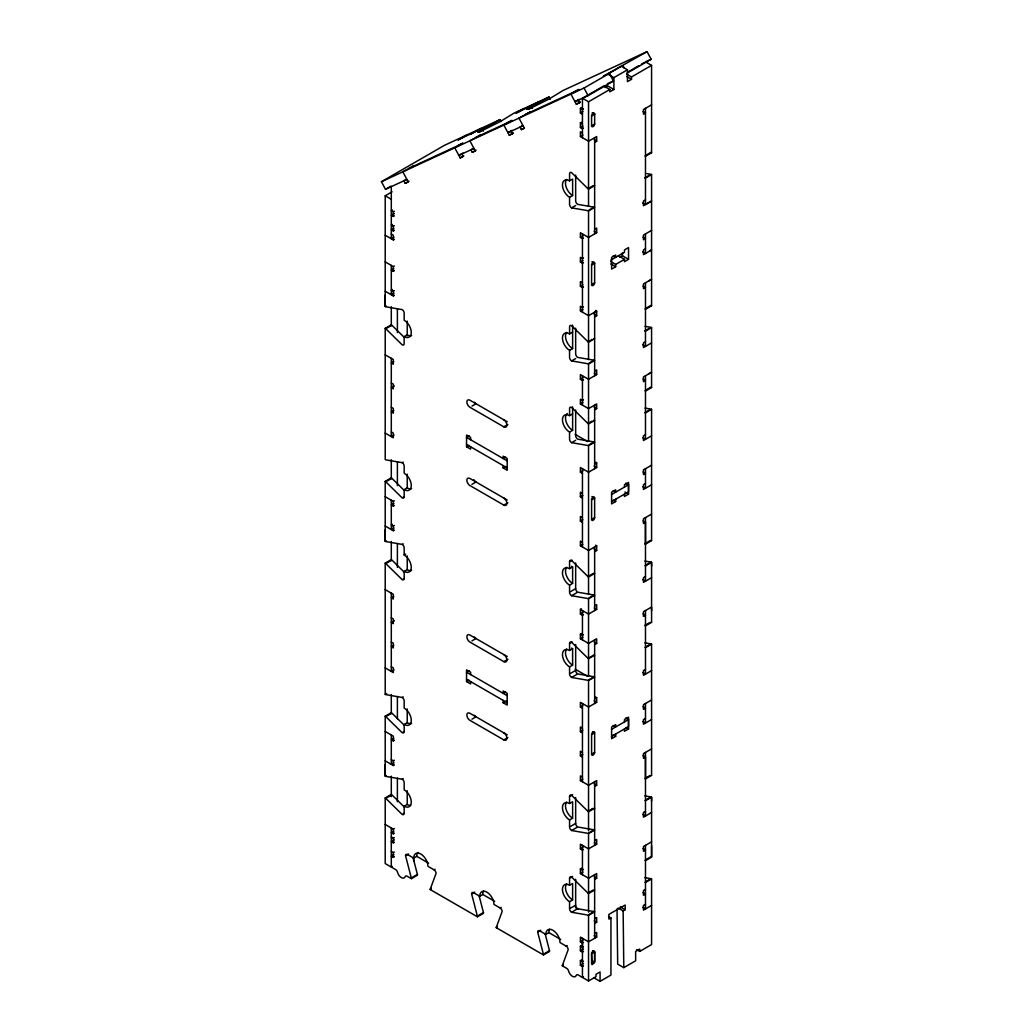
<?xml version="1.0" encoding="UTF-8"?>
<svg xmlns="http://www.w3.org/2000/svg" width="1033" height="1033" viewBox="0 0 1033 1033"><rect width="100%" height="100%" fill="white"/><g stroke="black" fill="none" stroke-linecap="round" stroke-linejoin="round"><path stroke-width="1.5" d="M404.148 725.14L391.881 713.093A2.879 1.666 60 0 0 391.3 712.667L385.206 716.179L385.206 776.132A2.879 1.666 60 0 0 385.787 776.377L402.147 779.205L403.167 778.624M403.167 696.875L402.147 697.456L385.787 694.628A2.867 1.653 60 0 1 385.206 694.383L385.206 563.14L391.3 559.615A2.879 1.666 60 0 1 391.881 560.041L404.148 572.088M404.148 490.339L391.881 478.292A2.879 1.666 60 0 0 391.3 477.866L385.206 481.378L385.206 541.331A2.879 1.666 60 0 0 385.787 541.576L402.147 544.404L403.167 543.823M404.148 337.287L391.881 325.24A2.879 1.666 60 0 0 391.3 324.814L385.206 328.339L385.206 459.582A2.867 1.653 60 0 0 385.787 459.827L402.147 462.655L403.167 462.074M392.088 191.815L385.206 195.792L385.206 306.53A2.879 1.666 60 0 0 385.787 306.775L402.147 309.603A2.879 1.666 60 0 1 404.174 313.128L404.174 320.178A10.059 5.811 60 0 1 411.289 332.497A10.059 5.811 60 0 1 404.174 336.616L404.148 344.066A2.879 1.666 60 0 1 402.147 344.828L385.787 328.765A2.879 1.666 60 0 0 385.206 328.339M583.477 951.419L582.457 952.013L580.404 950.825L580.404 946.125L582.444 947.3L582.444 943L583.464 942.406M545.204 934.052L549.504 950.709A2.879 1.666 60 0 1 549.582 951.419L543.487 954.944A2.879 1.666 60 0 0 543.397 954.221L537.676 932.024A2.879 1.666 60 0 1 539.704 930.849L545.811 934.374A10.059 5.811 60 0 1 552.926 930.255A10.059 5.811 60 0 1 560.041 942.587L566.136 946.112A2.879 1.666 60 0 1 568.176 949.637L562.443 965.222A2.867 1.653 60 0 0 562.365 965.842L566.652 968.321A2.879 1.666 60 0 1 568.279 970.207L569.144 972.557A5.746 3.319 60 0 0 575.665 976.327L576.517 974.971A2.879 1.666 60 0 1 578.157 974.958L588.539 980.963L588.539 915.328L594.646 911.816A2.879 1.666 60 0 0 594.065 911.571L577.692 908.743A2.879 1.666 60 0 1 575.665 905.218L575.665 879.277M594.646 962.072L594.646 952A2.156 1.24 -60.3 0 0 593.123 951.109A2.156 1.24 -60.3 0 0 591.599 953.756L592.051 964.628L594.53 962.704L593.123 961.194M644.863 642.836L650.997 643.908A2.879 1.666 60 0 1 651.578 644.14L651.578 775.396L645.483 778.908L645.483 752.424M645.044 408.074L650.997 409.107A2.892 1.666 60 0 1 651.578 409.339L651.578 540.595L645.483 544.107L645.483 517.623M636.664 949.65L639.711 951.419L651.578 944.562L651.578 878.941A2.879 1.666 60 0 0 650.997 878.696L644.863 877.637M645.044 860.36A2.879 1.666 60 0 0 645.483 860.67L651.578 857.145L651.578 797.192A2.879 1.666 60 0 0 650.997 796.947L644.863 795.888M645.044 625.559A2.879 1.666 60 0 0 645.483 625.869L651.578 622.344L651.578 562.391A2.879 1.666 60 0 0 650.997 562.146L644.863 561.087M645.044 390.758A2.892 1.666 60 0 0 645.483 391.068L651.578 387.543L651.578 327.59A2.892 1.666 60 0 0 650.997 327.345L645.044 326.312M646.903 173.596L650.997 174.306A2.879 1.666 60 0 1 651.578 174.538L651.578 305.794L645.483 309.306A2.892 1.666 60 0 1 645.044 308.996M575.665 175.106L575.665 200.815A2.879 1.666 60 0 0 577.692 204.34L594.065 207.168A2.867 1.653 60 0 1 594.646 207.413L588.539 210.926A2.867 1.653 60 0 0 587.958 210.693L571.598 207.865A2.879 1.666 60 0 1 569.557 204.34L569.557 197.29A10.059 5.811 60 0 1 562.443 184.972A10.059 5.811 60 0 1 569.557 180.852L569.596 173.402A2.879 1.666 60 0 1 571.598 172.64L587.958 188.703A2.867 1.653 60 0 0 588.539 189.129L594.646 185.617A2.867 1.653 60 0 1 594.349 185.423M575.665 328.158L575.665 353.867A2.879 1.666 60 0 0 577.692 357.392L594.065 360.22A2.879 1.666 60 0 1 594.646 360.452L588.539 363.978A2.879 1.666 60 0 0 587.958 363.745L571.598 360.904A2.879 1.666 60 0 1 569.557 357.392L569.557 350.342A10.059 5.811 60 0 1 562.443 338.011A10.059 5.811 60 0 1 569.557 333.904L569.596 326.454A2.879 1.666 60 0 1 571.598 325.692L587.958 341.742A2.879 1.666 60 0 0 588.539 342.181L594.646 338.656A2.879 1.666 60 0 1 594.207 338.346M575.665 409.907L575.665 435.616A2.879 1.666 60 0 0 577.692 439.141L594.065 441.969A2.879 1.666 60 0 1 594.646 442.214L588.539 445.727A2.879 1.666 60 0 0 587.958 445.494L571.598 442.666A2.879 1.666 60 0 1 569.557 439.141L569.557 432.091A10.059 5.811 60 0 1 562.443 419.772A10.059 5.811 60 0 1 569.557 415.653L569.596 408.203A2.879 1.666 60 0 1 571.598 407.441L587.958 423.504A2.879 1.666 60 0 0 588.539 423.93L594.646 420.418A2.879 1.666 60 0 1 594.065 419.979M479.157 895.921L483.444 912.565A2.879 1.666 60 0 1 483.534 913.288L477.427 916.813L430.257 889.568A2.879 1.666 60 0 1 430.348 888.948L436.068 873.363A2.879 1.666 60 0 0 434.041 869.838L427.933 866.313A10.059 5.811 60 0 0 420.818 853.994A10.059 5.811 60 0 0 413.704 858.1L413.704 861.199M543.487 954.944L496.305 927.711A2.879 1.666 60 0 1 496.395 927.092L502.128 911.493A2.879 1.666 60 0 0 500.088 907.981L493.994 904.456A10.059 5.811 60 0 0 486.866 892.125A10.059 5.811 60 0 0 479.751 896.231L473.656 892.719A2.879 1.666 60 0 0 471.616 893.894L477.349 916.09A2.879 1.666 60 0 1 477.427 916.813M483.328 131.114L482.643 129.848L479.092 132.185L499.946 121.752L513.93 113.204L548.988 96.999L550.215 99.271M532.421 108.413L531.737 107.148L528.173 109.485L549.039 99.052L563.024 90.504L647.058 51.65L651.139 59.243L627.018 73.162M406.912 179.406L385.503 189.31L381.422 181.718L444.461 145.33L499.907 119.686L500.928 121.584M466.09 135.323L457.955 140.023L463.016 137.454M411.947 166.907L413.988 165.732L402.831 171.827L408.267 181.937L405.246 183.345L403.89 180.814L406.434 179.342M472.081 133.257L470.041 134.432L481.197 128.337M457.851 145.679L462.9 143.109L454.765 147.809L460.214 157.933L463.236 156.525L461.88 153.994M524.131 108.491L515.996 113.191L521.045 110.608M385.503 189.31L390.99 186.134M479.002 135.904L481.042 134.729L469.886 140.824L475.322 150.934L472.301 152.342L470.945 149.811L473.488 148.339M530.123 106.425L528.083 107.6L539.239 101.505M506.932 122.979L511.994 120.409L503.859 125.109L509.308 135.233L513.336 133.244M405.246 183.345L409.068 181.137M528.095 113.204L530.123 112.029L518.966 118.124L524.415 128.247L521.394 129.642L520.025 127.111L522.569 125.639M462.926 153.052L458.859 155.402L473.966 148.403M573.986 91.976L579.048 89.406L570.913 94.106L576.349 104.23L580.391 102.241M460.214 157.933L463.778 155.867M472.301 152.342L476.11 150.134M381.422 181.718L584.032 88.037L609.38 73.408L613.46 81L588.113 95.63L574.994 101.699L579.061 99.349M609.38 73.408L603.337 76.197L647.058 51.65M512.006 130.352L507.939 132.702L523.047 125.716M511.981 130.713L510.961 131.307L512.329 133.838M509.308 135.233L513.117 133.025M521.394 129.642L523.938 128.169M627.457 69.805L621.35 66.28L607.804 74.105L613.899 77.63L627.457 69.805L627.457 81.659L631.525 79.309L631.525 76.959L651.578 65.389L651.578 152.742L645.483 156.267A2.867 1.653 60 0 1 645.044 155.957M579.035 99.71L578.015 100.304L579.371 102.835M582.444 137.699L582.444 98.251L603.737 85.959L609.832 89.484L609.832 91.834L613.899 89.484L613.899 77.63M628.09 71.897L638.794 65.725M641.467 64.175L644.14 62.639M392.32 209.996L391.3 210.577L393.328 211.752L394.348 211.158M576.349 104.23L580.172 102.022M605.093 87.534L607.804 85.959L613.899 89.484M394.348 213.508L391.3 215.277L393.328 216.452L394.348 215.858M582.444 98.251L588.539 101.776L609.832 89.484M582.444 114.211L580.404 113.036L580.404 108.349L581.424 107.755M583.464 108.93L582.444 109.511L580.404 108.349M580.404 113.036L582.948 111.577M392.32 224.471L391.3 225.052L393.328 226.227L394.348 225.646M393.844 228.28L391.3 229.752L393.328 230.927L394.348 230.333M591.586 115.967L594.646 114.211M583.464 128.105L582.444 128.686L580.404 127.524L580.404 122.824L581.424 122.23M580.404 127.524L582.948 126.052M394.012 237.19L391.3 238.752L391.3 186.624M385.206 235.227L393.328 239.927L394.348 239.346M594.646 123.999L591.586 125.755L591.586 115.864A2.156 1.24 -60 0 1 593.123 113.23A2.156 1.24 -60 0 1 594.646 114.108L594.646 123.999A2.156 1.24 -60 0 1 593.123 126.53A2.156 1.24 -60 0 1 591.586 125.652M582.444 132.999L580.404 131.824L580.404 136.524L582.948 135.052M651.578 104.824L643.443 109.511L643.443 114.211L645.483 113.036L643.043 111.629M594.646 142.386L596.674 141.211L596.674 136.524L588.539 141.211L580.404 136.524M385.206 261.878L393.328 266.579L394.348 265.998M393.844 268.632L391.3 270.104L393.328 271.279L394.348 270.685M569.557 180.852L572.618 179.096L572.618 195.534L569.557 197.29M392.32 289.472L391.3 290.053L393.328 291.229L394.348 290.647M394.012 293.191L391.3 294.754L391.3 265.404M385.206 291.229L393.328 295.929L394.348 295.348M588.978 188.109L593.045 185.759M645.909 155.247L650.997 152.303A2.867 1.653 60 0 0 651.578 152.742M386.213 305.949L385.206 306.53L385.206 295.064M571.598 207.865L575.665 205.515M588.978 210.112L594.065 207.168M644.902 177.818L649.977 174.887M651.578 174.538L645.483 178.063A2.879 1.666 60 0 0 645.044 177.857M385.787 328.765L390.861 325.834M404.174 336.616L407.234 334.847A10.059 5.811 60 0 0 411.599 335.635M594.646 229.21L596.674 228.035L596.674 232.722L588.539 237.422L580.404 232.722L580.404 237.422L582.948 235.95M645.483 199.86L643.443 201.035L643.443 205.722L651.578 201.035L646.697 203.85M583.464 238.016L582.444 238.597L580.404 237.422M393.741 361.64L391.3 363.048L393.328 364.223L393.328 359.523L385.206 354.823M583.464 257.966L582.444 258.56L580.404 257.385L580.404 262.072L582.444 263.247L583.464 262.666M580.404 262.072L582.948 260.613M591.586 265.016L594.646 263.247A2.156 1.24 -60.3 0 0 593.123 262.369A2.156 1.24 -60.3 0 0 591.599 265.003L591.586 284.579A2.156 1.253 -59.7 0 0 593.123 285.457A2.156 1.253 -59.7 0 0 594.646 282.81L594.646 263.247L591.935 261.685M651.578 230.385L643.443 235.072L643.443 239.772L645.483 238.597L643.043 237.19M610.826 260.174L624.474 252.284L624.474 249.934L628.542 247.584L628.542 259.335L624.474 261.672L624.474 259.335L618.38 255.81M394.348 385.942L391.3 387.698L393.328 388.873L393.328 384.173L391.3 382.998M619.735 257.372L622.447 255.81L628.542 259.335M610.787 261.594L615.668 264.422L624.474 259.335M582.444 282.822L580.404 281.647L580.404 286.335L582.948 284.876M645.483 248.772L643.443 249.947L643.443 254.647L651.578 249.947L650.364 250.657M615.668 264.422L615.668 266.759L611.601 269.109L611.601 257.372L615.668 255.022L615.668 257.372L613.228 255.964M583.464 286.929L582.444 287.51L580.404 286.335M591.586 284.579L594.646 282.822M393.741 410.553L391.3 411.96L393.328 413.135L393.328 408.435L391.3 407.26M583.464 306.891L582.444 307.472L580.404 306.297L580.404 310.998L588.539 315.685L596.674 310.998L595.654 310.404M580.404 310.998L582.948 309.526M648.53 281.053L651.578 279.297L643.443 283.998L643.443 288.685L645.483 287.51L643.043 286.102M594.646 316.86L596.674 315.685L596.674 310.998M394.012 435.048L391.3 436.61L391.3 358.348M569.557 333.904L572.618 332.148M471.965 406.085L476.032 403.735A4.313 2.492 60 0 1 474.354 402.199M569.557 350.342L572.618 348.586L572.618 325.098M587.958 341.742L589.998 340.58M591.005 339.986L592.025 339.405M645.909 308.286L650.997 305.355A2.892 1.666 60 0 0 651.578 305.794M571.598 360.904L575.665 358.554M588.978 363.151L594.065 360.22M644.902 330.87L649.977 327.939M651.578 327.59L645.483 331.102A2.892 1.666 60 0 0 645.044 330.909M385.206 481.378A2.879 1.666 60 0 1 385.787 481.817L390.861 478.886M469.253 435.836L466.542 437.398L507.203 460.873M594.646 371.067L596.674 369.891L596.674 374.592L588.539 379.279L580.404 374.592L580.404 379.279L582.948 377.82M645.483 341.716L643.443 342.891L643.443 347.579L651.578 342.891M470.609 439.748L470.609 437.398L466.542 435.048L466.542 446.785L468.982 445.378M583.464 379.873L582.444 380.454L580.404 379.279M507.203 421.748L469.925 400.223A4.313 2.492 60 0 0 466.877 401.979A4.313 2.492 60 0 0 469.925 407.26L503.82 426.836L507.887 424.486M403.167 497.286L404.174 496.705L404.174 489.655L407.234 487.899A10.059 5.811 60 0 0 411.599 488.686M385.206 496.679L393.328 501.379L394.348 500.798M393.844 503.433L391.3 504.905L393.328 506.08L394.348 505.486M583.464 399.823L582.444 400.417L580.404 399.242L580.404 403.942L588.539 408.629L596.674 403.942L596.674 408.629L594.646 409.804M580.404 403.942L582.948 402.47M569.557 415.653L572.618 413.897M648.53 373.998L651.578 372.242L643.443 376.929L643.443 381.629L645.483 380.454L643.043 379.046M505.576 457.115L503.136 458.523L503.136 456.186L507.203 458.523L507.203 470.273L503.136 467.923L503.136 465.573M392.32 524.273L391.3 524.854L393.328 526.029L394.348 525.448M394.012 527.992L391.3 529.555L391.3 500.204M471.965 484.361L476.032 482.011A4.313 2.492 60 0 1 473.863 479.738M385.206 526.029L393.328 530.73L394.348 530.149M503.136 467.923L505.576 466.516M569.557 432.091L572.618 430.335L572.618 406.847M587.958 423.504L592.025 421.154M646.929 389.454L650.997 387.104A2.892 1.666 60 0 0 651.578 387.543M386.213 540.75L385.206 541.331L385.206 529.864M571.598 442.666L575.665 440.316M588.978 444.913L594.065 441.969M644.902 412.619L649.977 409.688M651.578 409.339L645.483 412.864A2.892 1.666 60 0 0 645.044 412.658M385.206 563.14A2.879 1.666 60 0 1 385.787 563.566L390.861 560.635M403.167 579.035L404.174 578.454L404.174 571.417A10.059 5.811 60 0 0 411.289 567.298A10.059 5.811 60 0 0 404.174 554.979L405.698 554.088M507.203 500.011L469.925 478.486A4.313 2.492 60 0 0 466.877 480.242A4.313 2.492 60 0 0 469.925 485.536L503.82 505.098L507.887 502.748M404.174 571.417L407.234 569.648A10.059 5.811 60 0 0 411.599 570.436M595.654 462.242L596.674 462.836L596.674 467.523L588.539 472.223L580.404 467.523L580.404 472.223L582.844 470.816M594.646 464.011L596.674 462.836M645.483 434.661L643.443 435.836L643.443 440.523L651.578 435.836M393.741 596.441L391.3 597.849L393.328 599.024L393.328 594.324L385.206 589.623M582.444 493.361L580.404 492.186L580.404 496.873L582.844 495.466M591.586 499.817L594.646 498.048A2.156 1.24 -60.3 0 0 593.123 497.17A2.156 1.24 -60.3 0 0 591.599 499.804L591.586 519.379A2.156 1.253 -59.7 0 0 593.123 520.258A2.156 1.253 -59.7 0 0 594.646 517.61L594.646 498.048L591.935 496.486M651.578 465.186L643.443 469.873L643.443 474.573L645.483 473.398L643.043 471.991M611.588 494.536L628.529 484.748L628.529 491.785L611.588 501.573M394.348 620.743L391.3 622.499L393.328 623.674L393.328 618.974L391.3 617.799M582.444 517.623L580.404 516.448L580.404 521.136L582.844 519.728M645.483 483.573L643.443 484.748L643.443 489.448L651.578 484.748M615.668 499.223L615.668 501.56L611.601 503.91L611.601 492.173L615.668 489.823L615.668 492.173L613.228 490.765M624.474 487.085L624.474 484.735L628.542 482.385L628.542 494.136L624.474 496.473L624.474 494.136M591.586 519.379L594.646 517.623M393.741 645.354L391.3 646.761L393.328 647.936L393.328 643.236L391.3 642.061M582.444 542.273L580.404 541.098L580.404 545.798L582.844 544.391M595.654 545.204L596.674 545.798L588.539 550.486L580.404 545.798M651.578 514.098L643.443 518.798L643.443 523.486L645.483 522.311L645.483 581.217L642.771 579.642M575.665 562.959L575.665 588.668A2.879 1.666 60 0 0 577.692 592.193L594.065 595.021A2.879 1.666 60 0 1 594.646 595.253L588.539 598.778A2.879 1.666 60 0 0 587.958 598.546L571.598 595.705A2.879 1.666 60 0 1 569.557 592.18L569.557 585.143A10.059 5.811 60 0 1 562.443 572.811A10.059 5.811 60 0 1 569.557 568.705L569.557 561.668L572.101 560.196M594.646 551.661L596.674 550.486L596.674 545.798M394.012 669.849L391.3 671.411L391.3 593.149M569.557 568.705L572.618 566.949L572.618 583.387L569.557 585.143M471.965 640.886L476.032 638.536A4.313 2.492 60 0 1 474.354 636.999M569.557 561.668A2.879 1.666 60 0 1 571.598 560.493L587.958 576.543L588.978 575.962M589.998 575.381L593.045 573.612M644.902 543.681L649.977 540.737M385.206 694.383L386.729 693.505M570.578 591.599L575.665 588.668M571.598 595.705L576.685 592.774M588.978 597.952L594.065 595.021M645.909 565.09L650.997 562.146M385.206 716.179A2.879 1.666 60 0 1 385.787 716.618L390.861 713.687M469.253 670.637L466.542 672.199L507.203 695.674M583.464 614.674L582.444 615.255L580.404 614.08L580.404 609.393L581.424 608.799M580.404 614.08L582.948 612.621M594.646 605.867L596.674 604.692L596.674 609.393L588.539 614.08L580.404 609.393M645.483 576.517L643.443 577.692L643.443 582.38L651.578 577.692M470.609 674.549L470.609 672.199L466.542 669.849L466.542 681.586L468.982 680.179M507.203 656.549L469.925 635.024A4.313 2.492 60 0 0 466.877 636.78A4.313 2.492 60 0 0 469.925 642.061L503.82 661.636L507.887 659.286M403.167 732.087L404.174 731.506L404.174 724.456L407.234 722.7A10.059 5.811 60 0 0 411.599 723.487M393.844 738.233L391.3 739.705L393.328 740.881L394.348 740.287M594.646 644.605L596.674 643.43L596.674 638.743L588.539 643.43L580.404 638.743L580.404 634.042L581.424 633.449M583.464 634.624L582.444 635.218L580.404 634.042M575.665 644.476L575.665 670.417A2.879 1.666 60 0 0 577.692 673.942L594.065 676.77A2.879 1.666 60 0 1 594.646 677.015L588.539 680.527A2.879 1.666 60 0 0 587.958 680.295L571.598 677.454A2.879 1.666 60 0 1 569.557 673.942L569.557 666.892A10.059 5.811 60 0 1 562.443 654.573A10.059 5.811 60 0 1 569.557 650.454L569.557 643.417L572.101 641.945M580.404 638.743L582.948 637.271M569.557 650.454L572.618 648.698L572.618 665.136L569.557 666.892M505.576 691.916L503.136 693.324L503.136 690.987L507.203 693.324L507.203 705.074L503.136 702.724L503.136 700.374M391.3 759.655L393.328 760.83L394.348 760.249M394.012 762.793L391.3 764.355L391.3 735.005M471.965 719.162L476.032 716.812A4.313 2.492 60 0 1 474.354 715.275M385.206 760.83L393.328 765.53L394.348 764.949M503.136 702.724L506.803 700.606M569.557 643.417A2.879 1.666 60 0 1 571.598 642.242L587.958 658.305L588.978 657.711M589.998 657.13L591.005 656.536M592.025 655.955L593.045 655.361M644.902 625.43L649.977 622.499M386.213 775.551L385.206 776.132L385.206 764.665M570.578 673.348L575.665 670.417M571.598 677.454L576.685 674.523M588.978 679.714L594.065 676.77M645.909 646.839L650.997 643.908M413.097 857.777L417.397 874.435A2.879 1.653 60 0 1 417.487 875.158L411.379 878.67L407.092 876.204A2.879 1.666 60 0 0 405.168 876.655A5.746 3.319 60 0 1 401.346 877.572A5.746 3.319 60 0 1 397.511 872.226A2.879 1.666 60 0 0 395.587 869.554L385.206 863.562L385.206 797.941L391.3 794.416A2.879 1.666 60 0 1 391.881 794.842L404.148 806.889M651.578 644.14L645.483 647.665A2.879 1.666 60 0 0 645.044 647.459M385.206 797.941A2.879 1.666 60 0 1 385.787 798.367L390.861 795.436M507.203 734.812L469.925 713.286A4.313 2.492 60 0 0 466.877 715.043A4.313 2.492 60 0 0 469.925 720.337L503.82 739.899L507.887 737.549M403.167 813.836L404.174 813.255L404.174 806.205L407.234 804.449A10.059 5.811 60 0 0 410.618 805.417M595.654 697.043L596.674 697.637L596.674 702.324L588.539 707.024L580.404 702.324L580.404 707.024L582.844 705.616M594.646 698.812L596.674 697.637M645.483 669.461L643.443 670.637L643.443 675.324L651.578 670.637M385.206 824.424L393.328 829.125L394.348 828.531M393.844 831.178L391.3 832.65L393.328 833.825L394.348 833.231M391.3 836.95L393.328 838.125L394.348 837.531M582.444 728.162L580.404 726.987L580.404 731.674L582.844 730.266M394.335 839.868L391.275 841.637L393.328 842.825L394.348 842.231M591.586 734.618L594.646 732.849A2.156 1.24 -60.3 0 0 593.123 731.971A2.156 1.24 -60.3 0 0 591.599 734.605L591.586 754.18A2.156 1.253 -59.7 0 0 593.123 755.058A2.156 1.253 -59.7 0 0 594.646 752.411L594.646 732.849L592.606 731.674M651.578 699.987L643.443 704.674L643.443 709.374L645.483 708.199L643.043 706.792M391.275 851.412L393.328 852.599L394.348 852.018M393.844 854.653L391.3 856.125L393.328 857.3L394.348 856.706M611.588 729.337L628.529 719.549L628.529 726.586L611.588 736.374M411.379 878.67A2.879 1.653 60 0 0 411.302 877.96L405.569 855.75L408.616 853.994M582.444 752.424L580.404 751.249L580.404 755.936L582.844 754.529M645.483 718.374L643.443 719.549L643.443 724.249L651.578 719.549M615.668 734.024L615.668 736.361L611.601 738.711L611.601 726.974L615.668 724.624L615.668 726.974L613.228 725.566M624.474 721.886L624.474 719.536L628.542 717.186L628.542 728.936L624.474 731.274L624.474 728.936M392.32 866.493L391.3 867.087L391.3 827.95M591.586 754.18L594.646 752.424M417.913 852.509A10.059 5.811 60 0 0 416.751 856.344L413.704 858.1L407.596 854.575A2.879 1.666 60 0 0 405.569 855.75M412.309 877.366L417.397 874.435M582.444 777.074L580.404 775.899L580.404 780.599L582.844 779.192M434.041 869.838L435.048 869.257M651.578 748.899L643.443 753.599L643.443 758.287L645.483 757.112L645.483 816.005L642.771 814.443M575.665 797.515L575.665 823.469A2.879 1.666 60 0 0 577.692 826.981L594.065 829.822A2.879 1.666 60 0 1 594.646 830.054L588.539 833.579A2.879 1.666 60 0 0 587.958 833.347L571.598 830.506A2.879 1.666 60 0 1 569.557 826.981L569.557 819.944A10.059 5.811 60 0 1 562.443 807.612A10.059 5.811 60 0 1 569.557 803.506L569.557 796.469L572.618 794.7M594.646 786.462L596.674 785.287L596.674 780.599L588.539 785.287L580.404 780.599M569.557 803.506L572.618 801.75L572.618 818.188L569.557 819.944M430.348 888.948L431.355 888.367M430.257 889.568L431.277 888.987M569.557 796.469A2.879 1.666 60 0 1 571.598 795.294L587.958 811.344L591.767 809.149M592.025 809.007L593.045 808.413M645.909 777.888L649.977 775.538M570.578 826.4L575.665 823.469M571.598 830.506L576.685 827.575M471.616 893.894L474.676 892.125M588.978 832.753L594.065 829.822M645.909 799.891L650.997 796.947M479.751 896.231L482.798 894.475A10.059 5.811 60 0 1 483.599 891.156M594.646 840.668L596.674 839.493L596.674 844.193L588.539 848.881L580.404 844.193L580.404 848.881L582.948 847.422M645.483 811.318L643.443 812.493L643.443 817.18L651.578 812.493M583.464 849.475L582.444 850.056L580.404 848.881M478.369 915.496L483.444 912.565M500.088 907.981L501.108 907.387M594.646 879.406L596.674 878.231L596.674 873.544L588.539 878.231L580.404 873.544L580.404 868.843L581.424 868.249M583.464 869.424L582.444 870.018L580.404 868.843M588.539 915.328A2.879 1.666 60 0 0 587.958 915.096L571.598 912.255A2.879 1.666 60 0 1 569.557 908.743L569.557 901.693A10.059 5.811 60 0 1 562.443 889.374A10.059 5.811 60 0 1 569.557 885.255L569.557 878.218L572.618 876.449M580.404 873.544L582.948 872.072M496.395 927.092L497.415 926.498M569.557 885.255L572.618 883.499L572.618 899.937L569.557 901.693M496.305 927.711L497.325 927.117M651.578 841.843L643.443 846.531L643.443 851.231L645.483 850.056L643.043 848.648M588.978 892.512L593.045 890.162M645.909 859.65L649.977 857.3M570.578 908.149L575.665 905.218M537.676 932.024L540.724 930.268M571.598 912.255L576.685 909.324M545.811 934.374L548.859 932.605A10.059 5.811 60 0 1 549.646 929.3M588.978 914.502L594.065 911.571M645.909 881.64L650.997 878.696M651.578 878.941L645.483 882.466A2.879 1.666 60 0 0 645.044 882.259M594.646 918.737L596.674 917.562L596.674 922.262L594.646 923.437M645.483 889.387L643.443 890.562L643.443 895.262L645.483 894.087L643.043 892.68M544.417 953.64L549.504 950.709M593.962 977.825L600.07 981.35L610.942 975.075L610.942 917.937L608.902 919.112L608.902 914.412L625.172 905.024L625.172 909.724L623.144 910.886L618.263 908.072M566.136 946.112L567.156 945.518M594.646 933.612L596.674 932.437L596.674 937.125L588.539 941.825L580.404 937.125L580.404 941.825L582.948 940.353M645.483 904.262L643.443 905.437L643.443 910.125L651.578 905.437M580.404 946.125L581.424 945.544M582.444 947.3L583.464 946.719M580.404 950.825L583.464 949.069M562.443 965.222L563.463 964.628M562.365 965.842L563.372 965.261M594.646 952L591.586 953.756L591.586 963.544L594.646 961.788L594.646 952L592.606 950.825M583.464 965.894L582.444 966.475L580.404 965.3L580.404 960.613L581.424 960.019M583.477 961.207L582.457 961.8L580.404 960.613M580.404 965.3L583.464 963.544M583.464 976.844L582.444 977.438L582.444 938.3M588.539 980.963L596.002 976.65L596.002 974.3L600.07 971.963L600.07 981.35M617.037 908.937L617.682 964.138L623.79 967.65L635.644 960.806L635.644 951.419L639.711 949.069L639.711 951.419M499.907 119.686L477.62 132.134L482.643 129.848M548.988 96.999L526.727 109.395L531.737 107.148M459.995 138.848L475.103 131.862M518.024 112.016L533.144 105.03M408.926 168.302L460.873 144.284M475.981 137.299L509.953 121.584M525.074 114.598L577.008 90.581M645.354 61.915L651.139 59.243M607.417 83.789L613.46 81M645.483 61.864L651.578 65.389M626.644 74.144L631.525 76.959M626.644 76.494L631.525 79.309M592.206 112.7L594.646 114.108M580.404 122.824L582.444 123.999M594.233 139.804L596.674 141.211M642.771 202.984L645.483 204.547L645.483 108.349M642.771 251.897L645.483 253.472L645.483 233.897M594.13 231.263L596.674 232.722M610.787 263.944L615.668 266.759M594.13 314.226L596.674 315.685M385.206 195.792L391.3 199.317M642.771 344.841L645.483 346.417L645.483 282.822M391.3 234.052L393.328 235.227L393.328 239.927M594.233 373.171L596.674 374.592M594.233 407.222L596.674 408.629M642.771 437.785L645.483 439.348L645.483 375.767M575.187 434.376L587.738 441.633M642.771 486.698L645.483 488.273L645.483 468.698M625.817 483.186L628.529 484.748M594.13 466.064L596.674 467.523M624.888 492.018L628.542 494.136M580.404 472.223L582.444 473.398M613.228 500.153L615.668 501.56M643.043 520.903L645.483 522.311M580.404 496.873L582.444 498.048M466.542 444.435L507.203 467.923M466.542 446.785L470.609 449.135L470.609 446.785M580.404 521.136L582.444 522.311M391.3 431.923L393.328 433.098L393.328 437.785L385.206 433.098M594.13 549.027L596.674 550.486M643.043 613.847L645.483 615.255L643.443 616.43L643.443 611.73L651.578 607.042L651.578 610.865M594.233 607.972L596.674 609.393M594.233 642.022L596.674 643.43M642.771 672.586L645.483 674.149L645.483 610.568M575.187 669.177L587.738 676.434M642.771 721.499L645.483 723.074L645.483 703.499M625.817 717.987L628.529 719.549M594.13 700.865L596.674 702.324M626.101 727.516L628.542 728.936M580.404 707.024L582.444 708.199M613.228 734.954L615.668 736.361M643.043 755.704L645.483 757.112M580.404 731.674L582.444 732.849M466.542 679.236L507.203 702.724M466.542 681.586L470.609 683.936L470.609 681.586M580.404 755.936L582.444 757.112M391.3 666.724L393.328 667.899L393.328 672.586L385.206 667.899M594.13 783.827L596.674 785.287M594.233 842.773L596.674 844.193M385.206 731.48L393.328 736.18L393.328 740.881M594.233 876.823L596.674 878.231M642.771 907.387L645.483 908.95L645.483 845.356M620.291 906.897L625.172 909.724M608.502 916.529L610.942 917.937M575.446 907.658L578.222 909.26M594.233 920.855L596.674 922.262M594.13 935.666L596.674 937.125M580.404 941.825L582.444 943M416.751 856.344L428.618 863.188M482.798 894.475L494.665 901.318M548.859 932.605L560.712 939.462M385.787 481.817L402.147 497.88A2.879 1.666 60 0 0 404.174 496.705M385.787 563.566L402.147 579.629A2.879 1.666 60 0 0 404.174 578.454M385.787 716.618L402.147 732.681A2.879 1.666 60 0 0 404.174 731.506M385.787 798.367L402.147 814.43A2.879 1.666 60 0 0 404.174 813.255M622.938 65.583L624.306 68.101M584.032 88.037L588.113 95.63M623.79 967.65L623.144 910.886M651.578 566.213L651.578 562.391L645.483 565.903A2.879 1.666 60 0 0 645.044 565.71M651.578 801.014L651.578 797.192L645.483 800.704A2.879 1.666 60 0 0 645.044 800.51M651.578 845.665L651.578 857.145A2.879 1.666 60 0 1 651.139 856.835M622.447 252.878L622.447 255.81M594.646 137.699L594.646 233.897M594.646 312.173L594.646 375.754M594.646 405.104L594.646 468.698M594.646 546.974L594.646 610.555M594.646 639.905L594.646 703.499M594.646 781.774L594.646 845.356M594.646 874.706L594.646 938.3M588.539 101.776L588.539 206.393M588.539 210.926L588.539 359.574M588.539 363.978L588.539 441.349M588.539 445.727L588.539 594.375M588.539 598.778L588.539 676.15M588.539 680.527L588.539 830.764M588.539 833.579L588.539 912.074M582.444 233.897L582.444 312.173M582.444 375.754L582.444 405.104M582.444 468.698L582.444 546.974M582.444 610.555L582.444 639.905M582.444 703.499L582.444 781.774M582.444 845.356L582.444 874.706M407.234 321.147L407.234 335.79M407.234 474.199L407.234 487.899M407.234 555.948L407.234 569.648M407.234 709L407.234 722.7M407.234 790.749L407.234 804.449M404.174 554.979L404.174 547.929A2.879 1.666 60 0 0 402.147 544.404M397.395 308.686L397.395 332.6M397.395 461.699L397.395 485.613M397.395 543.487L397.395 567.401M397.395 696.5L397.395 718.813M397.395 778.12L397.395 801.711M393.328 211.752L393.328 216.452M393.328 226.227L393.328 230.927M393.328 266.579L393.328 271.279M393.328 291.229L393.328 295.929M393.328 501.379L393.328 506.08M393.328 526.029L393.328 530.73M393.328 760.83L393.328 765.53M393.328 829.125L393.328 833.825M393.328 838.125L393.328 842.825M393.328 852.599L393.328 857.3M391.3 306.749L391.3 325.886M391.3 459.775L391.3 478.899M391.3 541.55L391.3 560.687M391.3 694.576L391.3 713.7M391.3 776.17L391.3 796.624M503.82 419.785A4.313 2.492 60 0 1 506.867 425.067A4.313 2.492 60 0 1 503.82 426.836M503.82 498.048A4.313 2.492 60 0 1 506.867 503.342A4.313 2.492 60 0 1 503.82 505.098M572.618 430.335A10.059 5.811 60 0 1 566.097 421.658A10.059 5.811 60 0 1 567.375 413.523M572.618 348.586A10.059 5.811 60 0 1 566.355 340.658A10.059 5.811 60 0 1 566.652 332.432M572.618 195.534A10.059 5.811 60 0 1 566.355 187.606A10.059 5.811 60 0 1 566.652 179.38M402.147 462.655A2.879 1.666 60 0 1 404.174 466.18L404.174 473.217A10.059 5.811 60 0 1 411.302 485.549A10.059 5.811 60 0 1 404.174 489.655M594.065 654.78A2.879 1.666 60 0 0 594.646 655.219L588.539 658.731A2.879 1.666 60 0 1 587.958 658.305M594.065 573.031A2.879 1.666 60 0 0 594.646 573.457L588.539 576.982A2.879 1.666 60 0 1 587.958 576.543M572.618 665.136A10.059 5.811 60 0 1 566.355 657.208A10.059 5.811 60 0 1 566.652 648.982M571.443 648.13A10.059 5.811 60 0 1 572.618 648.698M572.618 583.387A10.059 5.811 60 0 1 566.355 575.458A10.059 5.811 60 0 1 566.652 567.233M571.443 566.381A10.059 5.811 60 0 1 572.618 566.949M402.147 697.456A2.879 1.666 60 0 1 404.174 700.981L404.174 708.018A10.059 5.811 60 0 1 411.302 720.35A10.059 5.811 60 0 1 404.174 724.456M402.147 779.205A2.879 1.666 60 0 1 404.174 782.73L404.174 789.78A10.059 5.811 60 0 1 411.289 802.099A10.059 5.811 60 0 1 404.174 806.205M569.557 878.218A2.879 1.666 60 0 1 571.598 877.043L587.958 893.106A2.879 1.666 60 0 0 588.539 893.532L594.646 890.02A2.879 1.666 60 0 1 594.349 889.813M587.958 811.344A2.879 1.666 60 0 0 588.539 811.783L594.646 808.258A2.879 1.666 60 0 1 594.349 808.064M572.618 899.937A10.059 5.811 60 0 1 566.355 892.008A10.059 5.811 60 0 1 566.652 883.783M572.618 818.188A10.059 5.811 60 0 1 566.355 810.259A10.059 5.811 60 0 1 566.652 802.034M503.82 654.586A4.313 2.492 60 0 1 506.867 659.867A4.313 2.492 60 0 1 503.82 661.636M503.82 732.849A4.313 2.492 60 0 1 506.867 738.143A4.313 2.492 60 0 1 503.82 739.899M651.578 775.396A2.867 1.653 60 0 1 651.281 775.189M645.483 778.908A2.867 1.653 60 0 1 645.044 778.598M651.578 540.595A2.867 1.653 60 0 1 650.997 540.156M645.483 544.107A2.867 1.653 60 0 1 645.044 543.797M651.578 622.344A2.879 1.666 60 0 1 651.281 622.15"/></g></svg>
